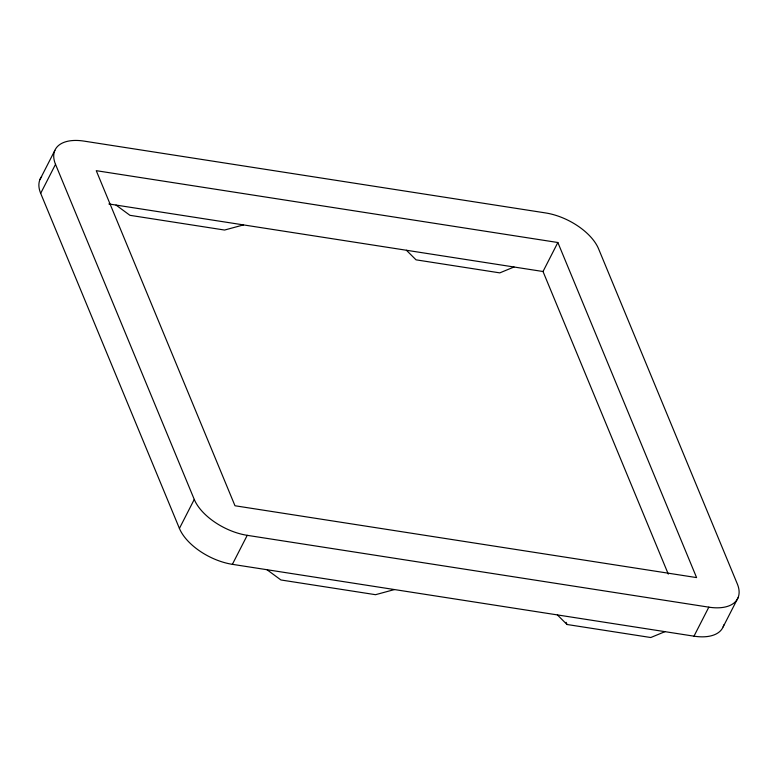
<?xml version="1.0" encoding="UTF-8"?>
<svg xmlns="http://www.w3.org/2000/svg" width="778" height="778" viewBox="0 0 778 778"><rect width="100%" height="100%" fill="white"/><g stroke="black" fill="none" stroke-linecap="round" stroke-linejoin="round"><path stroke-width="1.17" d="M40.018 179.417L54.859 150.407M40.68 193.343L55.52 164.343A46.106 24.439 27.1 0 1 84.014 141.11L545.621 212.939A46.106 24.439 27.1 0 1 598.583 248.843L737.32 583.928A46.106 24.439 27.1 0 1 708.826 607.161L693.986 636.171L232.379 564.332A46.106 24.439 27.1 0 1 179.417 528.427L40.68 193.343A46.106 24.439 27.1 0 1 41.642 176.655M179.417 528.427L194.257 499.427L55.52 164.343M232.379 564.332L247.229 535.332L708.826 607.161M668.292 574.106L543.015 271.512L557.855 242.512L96.258 170.674L234.985 505.758L696.592 577.597L557.855 242.512M723.141 626.874L737.982 597.864M514.005 267L499.807 272.874L416.036 259.833L406.417 250.263M664.976 631.658L650.778 637.522L567.006 624.491L557.388 614.912M243.504 224.91L224.57 230.045L129.936 215.312L116.029 205.071M394.475 589.559L375.541 594.693L280.916 579.97L267 569.72M108.862 203.953L543.015 271.512M566.102 622.293L567.006 624.491M247.229 535.332A46.106 24.439 27.1 0 1 194.257 499.427M723.832 624.841A46.106 24.439 27.1 0 1 693.986 636.171"/></g></svg>
